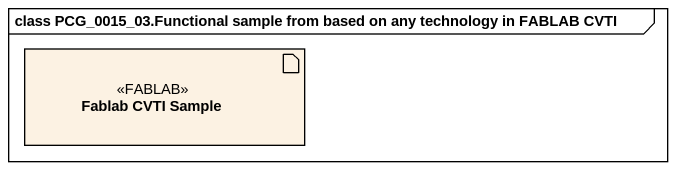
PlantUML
@startuml
mainframe class PCG_0015_03.Functional sample from based on any technology in FABLAB CVTI
artifact "Fablab CVTI Sample" as Fablab_CVTI_Sample <<FABLAB>>
@enduml
